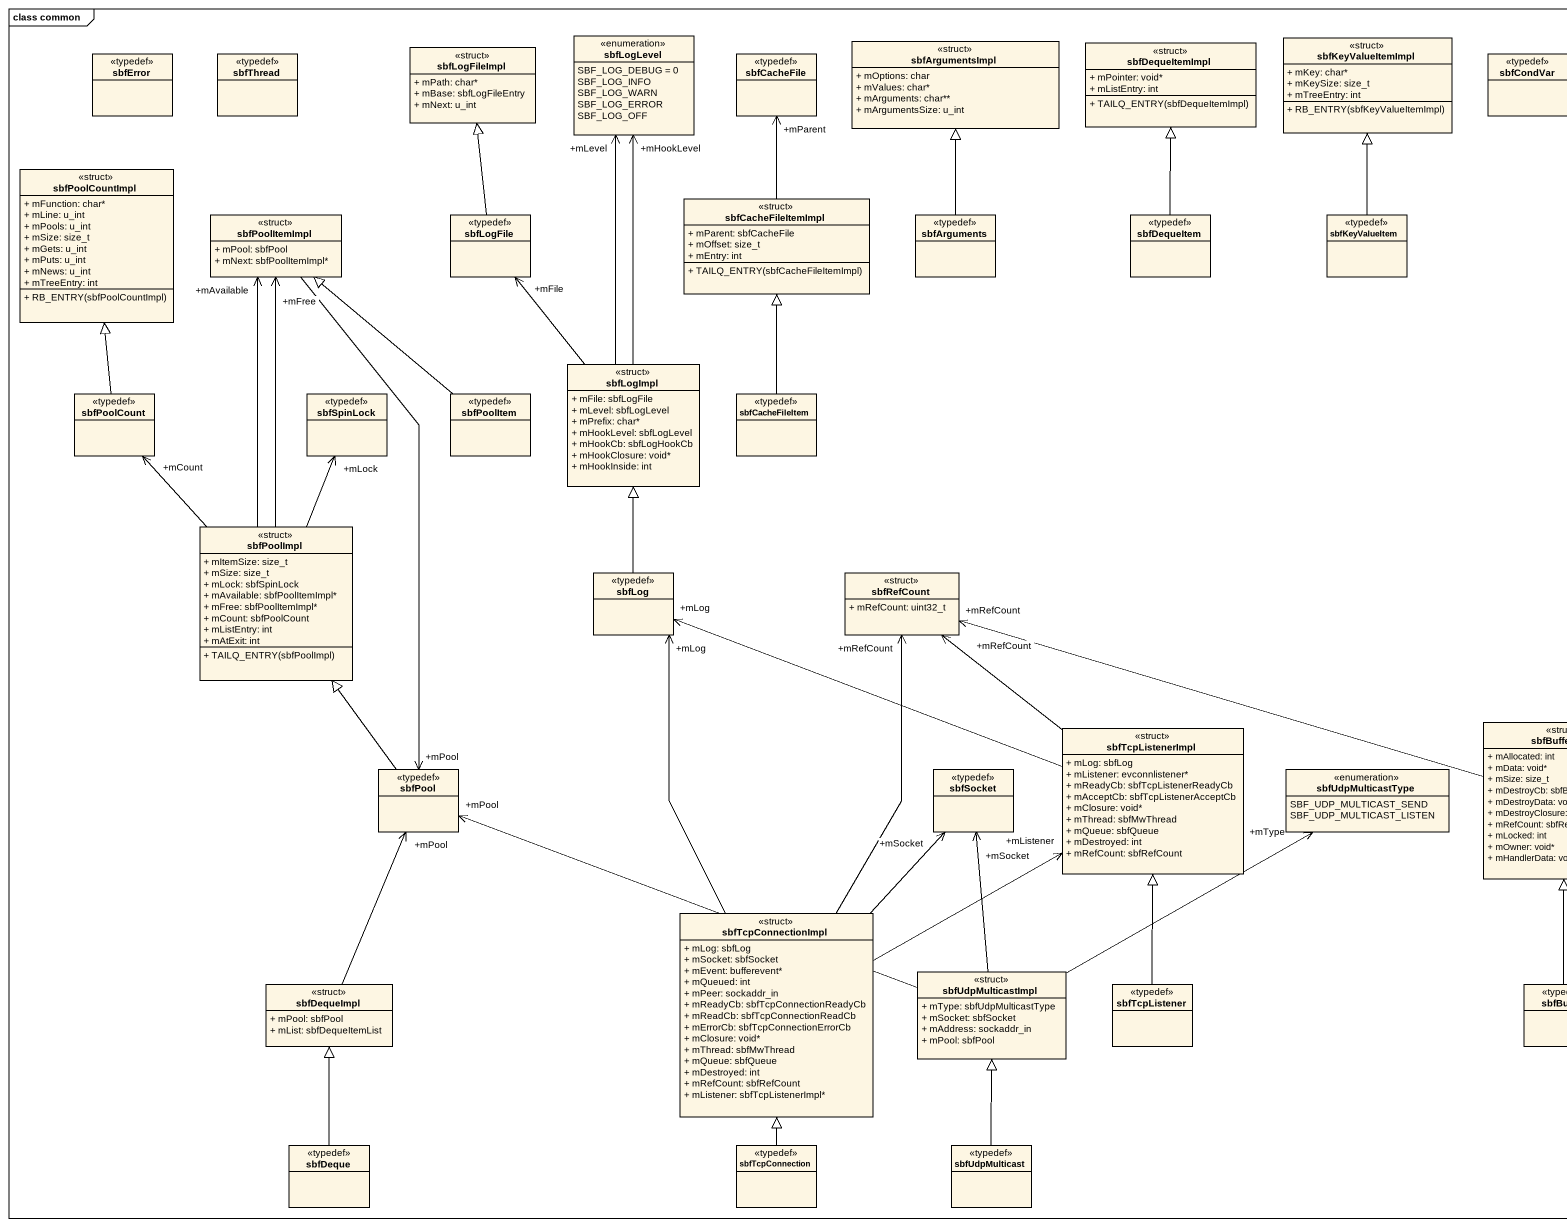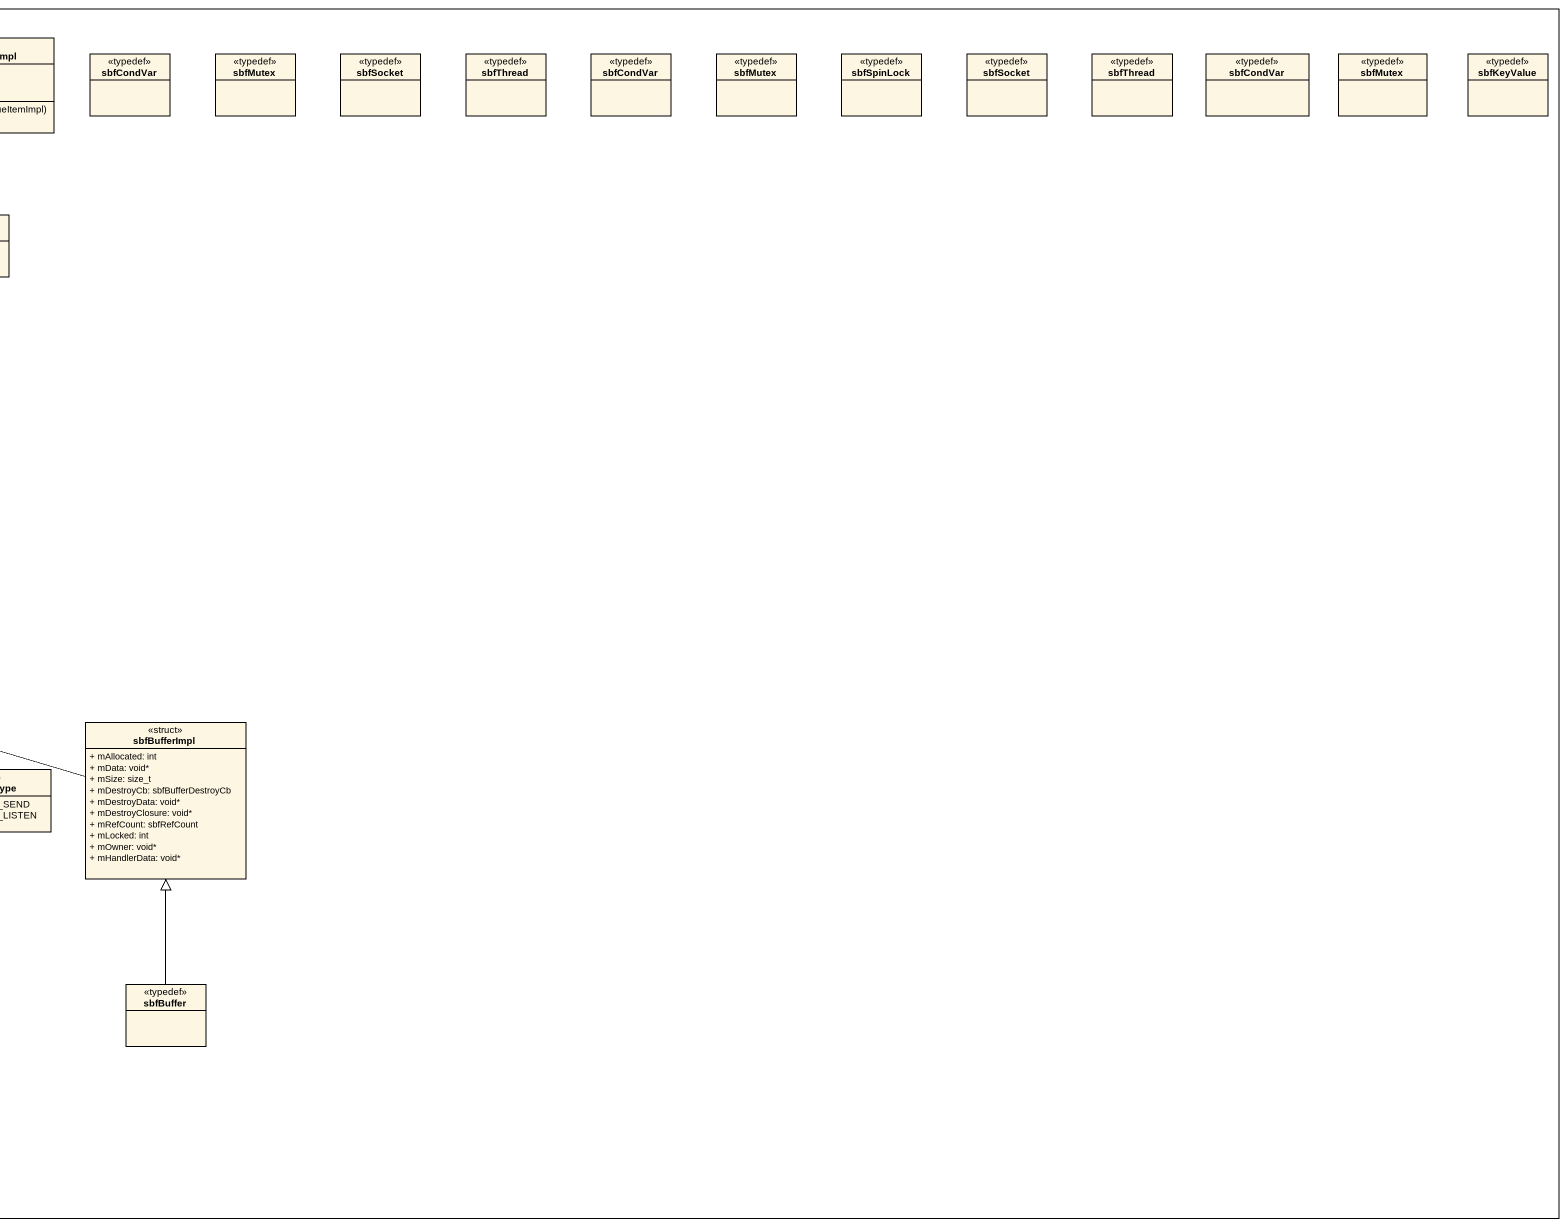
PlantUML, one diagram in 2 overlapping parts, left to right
@startuml
mainframe class common
hide circle
hide empty members
skinparam classAttributeIconSize 0
class sbfError <<typedef>>
class sbfThread <<typedef>>
class sbfLogFileImpl <<struct>> {
  + mPath: char*
  + mBase: sbfLogFileEntry
  + mNext: u_int
}
enum sbfLogLevel {
  SBF_LOG_DEBUG = 0
  SBF_LOG_INFO
  SBF_LOG_WARN
  SBF_LOG_ERROR
  SBF_LOG_OFF
}
class sbfCacheFile <<typedef>>
class sbfArgumentsImpl <<struct>> {
  + mOptions: char
  + mValues: char*
  + mArguments: char**
  + mArgumentsSize: u_int
}
class sbfDequeItemImpl <<struct>> {
  + mPointer: void*
  + mListEntry: int
  + TAILQ_ENTRY(sbfDequeItemImpl)
}
class sbfKeyValueItemImpl <<struct>> {
  + mKey: char*
  + mKeySize: size_t
  + mTreeEntry: int
  + RB_ENTRY(sbfKeyValueItemImpl)
}
class sbfCondVar <<typedef>>
class sbfMutex <<typedef>>
class sbfSocket <<typedef>>
class "sbfThread" as sbfThread_2 <<typedef>>
class "sbfCondVar" as sbfCondVar_2 <<typedef>>
class "sbfMutex" as sbfMutex_2 <<typedef>>
class sbfSpinLock <<typedef>>
class "sbfSocket" as sbfSocket_2 <<typedef>>
class "sbfThread" as sbfThread_3 <<typedef>>
class "sbfCondVar" as sbfCondVar_3 <<typedef>>
class "sbfMutex" as sbfMutex_3 <<typedef>>
class sbfKeyValue <<typedef>>
class sbfPoolCountImpl <<struct>> {
  + mFunction: char*
  + mLine: u_int
  + mPools: u_int
  + mSize: size_t
  + mGets: u_int
  + mPuts: u_int
  + mNews: u_int
  + mTreeEntry: int
  + RB_ENTRY(sbfPoolCountImpl)
}
class sbfPoolItemImpl <<struct>> {
  + mPool: sbfPool
  + mNext: sbfPoolItemImpl*
}
class sbfLogFile <<typedef>>
class sbfCacheFileItemImpl <<struct>> {
  + mParent: sbfCacheFile
  + mOffset: size_t
  + mEntry: int
  + TAILQ_ENTRY(sbfCacheFileItemImpl)
}
class sbfArguments <<typedef>>
class sbfDequeItem <<typedef>>
class sbfKeyValueItem <<typedef>>
class sbfPoolCount <<typedef>>
class "sbfSpinLock" as sbfSpinLock_2 <<typedef>>
class sbfPoolItem <<typedef>>
class sbfLogImpl <<struct>> {
  + mFile: sbfLogFile
  + mLevel: sbfLogLevel
  + mPrefix: char*
  + mHookLevel: sbfLogLevel
  + mHookCb: sbfLogHookCb
  + mHookClosure: void*
  + mHookInside: int
}
class sbfCacheFileItem <<typedef>>
class sbfPoolImpl <<struct>> {
  + mItemSize: size_t
  + mSize: size_t
  + mLock: sbfSpinLock
  + mAvailable: sbfPoolItemImpl*
  + mFree: sbfPoolItemImpl*
  + mCount: sbfPoolCount
  + mListEntry: int
  + mAtExit: int
  + TAILQ_ENTRY(sbfPoolImpl)
}
class sbfLog <<typedef>>
class sbfRefCount <<struct>> {
  + mRefCount: uint32_t
}
class sbfTcpListenerImpl <<struct>> {
  + mLog: sbfLog
  + mListener: evconnlistener*
  + mReadyCb: sbfTcpListenerReadyCb
  + mAcceptCb: sbfTcpListenerAcceptCb
  + mClosure: void*
  + mThread: sbfMwThread
  + mQueue: sbfQueue
  + mDestroyed: int
  + mRefCount: sbfRefCount
}
class sbfBufferImpl <<struct>> {
  + mAllocated: int
  + mData: void*
  + mSize: size_t
  + mDestroyCb: sbfBufferDestroyCb
  + mDestroyData: void*
  + mDestroyClosure: void*
  + mRefCount: sbfRefCount
  + mLocked: int
  + mOwner: void*
  + mHandlerData: void*
}
class sbfPool <<typedef>>
class "sbfSocket" as sbfSocket_3 <<typedef>>
enum sbfUdpMulticastType {
  SBF_UDP_MULTICAST_SEND
  SBF_UDP_MULTICAST_LISTEN
}
class sbfTcpConnectionImpl <<struct>> {
  + mLog: sbfLog
  + mSocket: sbfSocket
  + mEvent: bufferevent*
  + mQueued: int
  + mPeer: sockaddr_in
  + mReadyCb: sbfTcpConnectionReadyCb
  + mReadCb: sbfTcpConnectionReadCb
  + mErrorCb: sbfTcpConnectionErrorCb
  + mClosure: void*
  + mThread: sbfMwThread
  + mQueue: sbfQueue
  + mDestroyed: int
  + mRefCount: sbfRefCount
  + mListener: sbfTcpListenerImpl*
}
class sbfDequeImpl <<struct>> {
  + mPool: sbfPool
  + mList: sbfDequeItemList
}
class sbfUdpMulticastImpl <<struct>> {
  + mType: sbfUdpMulticastType
  + mSocket: sbfSocket
  + mAddress: sockaddr_in
  + mPool: sbfPool
}
class sbfTcpListener <<typedef>>
class sbfBuffer <<typedef>>
class sbfDeque <<typedef>>
class sbfTcpConnection <<typedef>>
class sbfUdpMulticast <<typedef>>
sbfPoolItemImpl --> "+mPool" sbfPool
sbfLogFile -up-|> sbfLogFileImpl
sbfCacheFileItemImpl -up-> "+mParent" sbfCacheFile
sbfArguments -up-|> sbfArgumentsImpl
sbfDequeItem -up-|> sbfDequeItemImpl
sbfKeyValueItem -up-|> sbfKeyValueItemImpl
sbfPoolCount -up-|> sbfPoolCountImpl
sbfPoolItem -up-|> sbfPoolItemImpl
sbfLogImpl -up-> "+mHookLevel" sbfLogLevel
sbfLogImpl -up-> "+mLevel" sbfLogLevel
sbfLogImpl -up-> "+mFile" sbfLogFile
sbfCacheFileItem -up-|> sbfCacheFileItemImpl
sbfPoolImpl -up-> "+mAvailable" sbfPoolItemImpl
sbfPoolImpl -up-> "+mFree" sbfPoolItemImpl
sbfPoolImpl -up-> "+mCount" sbfPoolCount
sbfPoolImpl -up-> "+mLock" sbfSpinLock_2
sbfLog -up-|> sbfLogImpl
sbfTcpListenerImpl -left-> "+mLog" sbfLog
sbfTcpListenerImpl -up-> "+mRefCount" sbfRefCount
sbfBufferImpl -left-> "+mRefCount" sbfRefCount
sbfPool -up-|> sbfPoolImpl
sbfTcpConnectionImpl -up-> "+mLog" sbfLog
sbfTcpConnectionImpl -up-> "+mRefCount" sbfRefCount
sbfTcpConnectionImpl -right-> "+mListener" sbfTcpListenerImpl
sbfTcpConnectionImpl -up-> "+mSocket" sbfSocket_3
sbfDequeImpl -up-> "+mPool" sbfPool
sbfUdpMulticastImpl -left-> "+mPool" sbfPool
sbfUdpMulticastImpl -up-> "+mSocket" sbfSocket_3
sbfUdpMulticastImpl -right-> "+mType" sbfUdpMulticastType
sbfTcpListener -up-|> sbfTcpListenerImpl
sbfBuffer -up-|> sbfBufferImpl
sbfDeque -up-|> sbfDequeImpl
sbfTcpConnection -up-|> sbfTcpConnectionImpl
sbfUdpMulticast -up-|> sbfUdpMulticastImpl
@enduml
